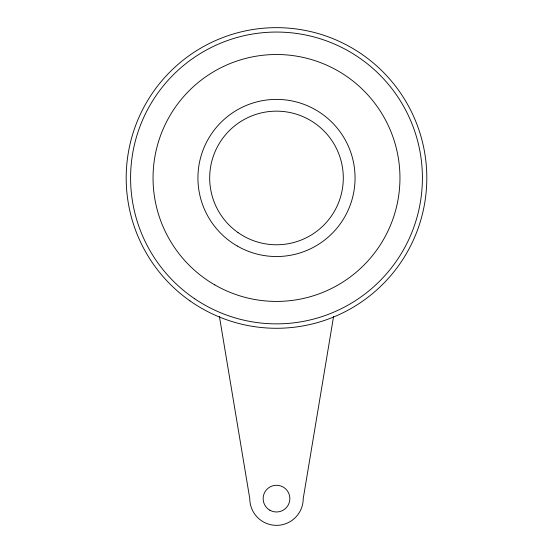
<?xml version="1.0" encoding="UTF-8"?>
<svg xmlns="http://www.w3.org/2000/svg" width="553" height="553" viewBox="0 0 553 553"><rect width="100%" height="100%" fill="white"/><g stroke="black" fill="none" stroke-linecap="round" stroke-linejoin="round"><path stroke-width="0.83" d="M333.563 316.586L303.224 498.626A26.724 26.724 0 0 1 276.5 525.35A26.724 26.724 0 0 1 249.776 498.626L219.437 316.586M214.771 284.878A123.457 123.457 0 0 0 399.957 177.962A123.457 123.457 0 0 0 214.771 71.047A123.457 123.457 0 0 0 214.771 284.878M194.718 298.793A145.902 145.902 0 0 0 422.029 188.373A145.902 145.902 0 0 0 212.746 46.722A145.902 145.902 0 0 0 194.718 298.793M237.216 246.002A78.561 78.561 0 0 0 355.061 177.962A78.561 78.561 0 0 0 237.216 109.923A78.561 78.561 0 0 0 237.216 246.002M269.823 510.198A13.362 13.362 0 0 0 289.862 498.626A13.362 13.362 0 0 0 269.823 487.055A13.362 13.362 0 0 0 269.823 510.198M189.949 300.86A150.312 150.312 0 0 0 426.204 191.469A150.312 150.312 0 0 0 213.347 41.565A150.312 150.312 0 0 0 189.949 300.86M238.032 232.585A66.802 66.802 0 0 0 343.033 183.962A66.802 66.802 0 0 0 248.428 117.34A66.802 66.802 0 0 0 238.032 232.585"/></g></svg>
